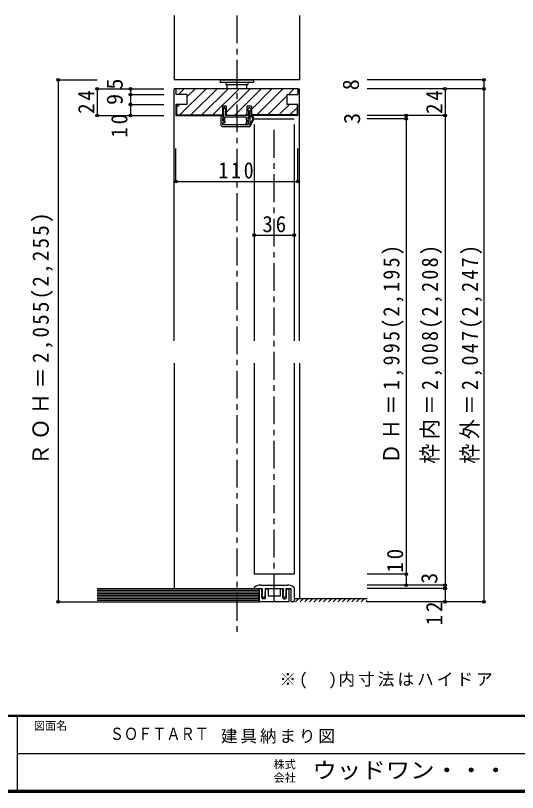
# Model space of a CAD drawing. Units: millimetres, scale not verified. Extents: x -973 to 977, y -718 to 696.
# Drawn here: x 0 to 452, y -701 to -1 of the extents above; entities that cross this region are included whole.
import ezdxf
from ezdxf.enums import TextEntityAlignment as Align

# ---------------------------------------------------------------- set-up
doc = ezdxf.new("R2010")
doc.units = ezdxf.units.MM
doc.header["$LTSCALE"] = 5
doc.header["$PDMODE"] = 32
doc.header["$PDSIZE"] = 2.5
doc.linetypes.add('CHAIN1', pattern=[8, 5, -1, 1, -1])
doc.linetypes.add('DASHED1', pattern=[1.8, 1.2, -0.6])
for name, color, linetype in [('0-1_通り芯', 4, 'CHAIN1'), ('0-3_仕上げ', 7, 'Continuous'), ('0-4_枠', 3, 'Continuous'), ('0-6_扉', 6, 'Continuous'), ('0-7_金物', 7, 'Continuous'), ('0-8_戸当', 7, 'Continuous'), ('0-A_文字', 3, 'Continuous'), ('0-B_寸法', 7, 'Continuous'), ('0-C_ハッチ', 4, 'Continuous'), ('F-0_補助線', 7, 'Continuous'), ('F-1_枠', 6, 'Continuous'), ('F-A_文字', 7, 'Continuous')]:
    doc.layers.add(name, color=color, linetype=linetype)
doc.styles.add('HGP明朝B', font='')
doc.styles.add('ＭＳ ゴシック', font='')
doc.styles.get('HGP明朝B').set_extended_font_data('HGP明朝B')
doc.styles.get('ＭＳ ゴシック').set_extended_font_data('MS Gothic')

msp = doc.modelspace()

# ---------------------------------------------------------------- linework, layer by layer
at = {"layer": '0-1_通り芯'}
for p, q in [((199.45, -1.167), (199.45, -557.408)), ((232.95, -529.167), (232.95, -99.167))]:
    msp.add_line(p, q, dxfattribs=at)
at = {"layer": '0-3_仕上げ'}
for p, q in [((142.95, -1.167), (142.95, -59.167)), ((255.95, -1.167), (255.95, -59.167)), ((255.95, -59.167), (142.95, -59.167)), ((73.539, -518.667), (219.45, -518.667)), ((73.539, -520.167), (219.45, -520.167)), ((73.539, -521.667), (219.45, -521.667)), ((73.539, -523.167), (219.45, -523.167)), ((73.539, -524.667), (219.45, -524.667)), ((73.539, -526.167), (219.45, -526.167)), ((73.539, -527.667), (219.45, -527.667)), ((250.95, -526.167), (316.896, -526.167))]:
    msp.add_line(p, q, dxfattribs=at)
at = {"layer": '0-3_仕上げ', "color": 2}
for p, q in [((73.539, -517.167), (219.45, -517.167)), ((219.45, -517.167), (219.45, -529.167)), ((73.539, -529.167), (219.45, -529.167))]:
    msp.add_line(p, q, dxfattribs=at)
at = {"layer": '0-4_枠', "color": 4}
for p, q in [((142.95, -294.167), (142.95, -67.167)), ((144.45, -67.167), (142.95, -67.167)), ((254.45, -67.167), (255.95, -67.167)), ((255.95, -294.167), (255.95, -67.167)), ((142.95, -314.167), (142.95, -517.167)), ((255.95, -314.167), (255.95, -526.167))]:
    msp.add_line(p, q, dxfattribs=at)
at = {"layer": '0-4_枠'}
for p, q in [((254.45, -67.167), (144.45, -67.167)), ((144.45, -67.167), (144.45, -72.167)), ((254.45, -67.167), (254.45, -72.167)), ((154.45, -72.167), (144.45, -72.167)), ((154.45, -72.167), (154.45, -81.167)), ((244.45, -72.167), (244.45, -81.167)), ((244.45, -72.167), (254.45, -72.167)), ((144.45, -81.167), (144.45, -91.167)), ((154.45, -81.167), (144.45, -81.167)), ((144.95, -81.167), (144.95, -90.667)), ((212.471, -82.667), (208.771, -82.667)), ((208.771, -91.167), (208.771, -82.667)), ((212.471, -82.667), (212.471, -91.167)), ((254.45, -81.167), (244.45, -81.167)), ((253.95, -90.667), (253.95, -81.167)), ((254.45, -91.167), (254.45, -81.167)), ((144.95, -90.667), (186.471, -90.667)), ((253.95, -90.667), (212.471, -90.667)), ((144.45, -91.167), (186.471, -91.167)), ((208.771, -91.167), (190.171, -91.167)), ((254.45, -91.167), (212.471, -91.167))]:
    msp.add_line(p, q, dxfattribs=at)
msp.add_lwpolyline([(190.171, -91.167), (190.171, -82.667), (186.471, -82.667), (186.471, -91.167)], dxfattribs=at)
at = {"layer": '0-6_扉'}
for p, q in [((214.95, -94.167), (250.95, -94.167)), ((214.95, -99.167), (214.95, -294.167)), ((250.95, -99.167), (250.95, -294.167)), ((214.95, -314.167), (214.95, -504.167)), ((250.95, -314.167), (250.95, -504.167)), ((250.95, -504.167), (214.95, -504.167))]:
    msp.add_line(p, q, dxfattribs=at)
at = {"layer": '0-7_金物'}
for p, q in [((184.45, -59.167), (184.45, -61.167)), ((184.45, -59.167), (214.45, -59.167)), ((184.45, -61.167), (214.45, -61.167)), ((189.45, -61.167), (189.45, -63.167)), ((209.45, -61.167), (209.45, -63.167)), ((214.45, -59.167), (214.45, -61.167)), ((189.45, -63.167), (209.45, -63.167)), ((190.45, -63.167), (190.45, -67.167)), ((208.45, -67.167), (208.45, -63.167)), ((214.95, -516.683), (214.95, -517.167)), ((214.95, -517.167), (222.3, -517.167)), ((219.45, -529.167), (219.45, -517.467)), ((220.9, -517.467), (219.45, -517.467)), ((219.55, -517.467), (219.55, -529.167)), ((220.95, -514.167), (244.95, -514.167)), ((222.3, -517.167), (222.3, -520.167)), ((224.8, -517.167), (224.8, -520.167)), ((224.8, -517.167), (241.1, -517.167)), ((226.2, -517.467), (227.55, -517.467)), ((227.55, -517.467), (227.55, -524.167)), ((239.7, -517.467), (238.35, -517.467)), ((238.35, -517.467), (238.35, -524.167)), ((241.1, -517.167), (241.1, -520.167)), ((243.6, -517.167), (243.6, -520.167)), ((243.6, -517.167), (247.95, -517.167)), ((245, -517.467), (246.45, -517.467)), ((246.35, -517.467), (246.35, -529.167)), ((246.45, -529.167), (246.45, -517.467)), ((247.95, -517.167), (247.95, -528.867)), ((250.95, -516.683), (250.95, -528.867)), ((221.9, -519.717), (221.9, -518.467)), ((221.9, -519.717), (222.108, -520.062)), ((221.9, -520.717), (222.108, -520.371)), ((221.9, -525.467), (221.9, -520.717)), ((222.093, -520.512), (222.3, -520.167)), ((222.093, -520.821), (222.3, -521.167)), ((222.093, -522.012), (222.3, -521.667)), ((222.093, -522.321), (222.3, -522.667)), ((222.093, -523.512), (222.3, -523.167)), ((223.184, -525.007), (222.13, -523.871)), ((222.3, -521.167), (222.3, -521.667)), ((222.3, -522.667), (222.3, -523.167)), ((224.97, -523.871), (223.917, -525.007)), ((225.008, -520.512), (224.8, -520.167)), ((225.008, -520.821), (224.8, -521.167)), ((224.8, -521.167), (224.8, -521.667)), ((225.008, -522.012), (224.8, -521.667)), ((225.008, -522.321), (224.8, -522.667)), ((224.8, -522.667), (224.8, -523.167)), ((225.008, -523.512), (224.8, -523.167)), ((225.2, -519.717), (224.993, -520.062)), ((225.2, -520.717), (224.993, -520.371)), ((225.2, -519.717), (225.2, -518.467)), ((225.2, -525.467), (225.2, -520.717)), ((232.45, -524.167), (227.55, -524.167)), ((232.95, -524.667), (232.45, -524.167)), ((232.95, -524.667), (233.45, -524.167)), ((238.35, -524.167), (233.45, -524.167)), ((240.7, -519.717), (240.7, -518.467)), ((240.7, -519.717), (240.908, -520.062)), ((240.7, -520.717), (240.908, -520.371)), ((240.7, -525.467), (240.7, -520.717)), ((240.893, -520.512), (241.1, -520.167)), ((240.893, -520.821), (241.1, -521.167)), ((240.893, -522.012), (241.1, -521.667)), ((240.893, -522.321), (241.1, -522.667)), ((240.893, -523.512), (241.1, -523.167)), ((241.984, -525.007), (240.93, -523.871)), ((241.1, -521.167), (241.1, -521.667)), ((241.1, -522.667), (241.1, -523.167)), ((243.77, -523.871), (242.717, -525.007)), ((243.808, -520.512), (243.6, -520.167)), ((243.808, -520.821), (243.6, -521.167)), ((243.6, -521.167), (243.6, -521.667)), ((243.808, -522.012), (243.6, -521.667)), ((243.808, -522.321), (243.6, -522.667)), ((243.6, -522.667), (243.6, -523.167)), ((243.808, -523.512), (243.6, -523.167)), ((244, -519.717), (243.793, -520.062)), ((244, -520.717), (243.793, -520.371)), ((244, -519.717), (244, -518.467)), ((244, -525.467), (244, -520.717)), ((246.45, -529.167), (219.45, -529.167)), ((224.2, -526.467), (222.9, -526.467)), ((241.7, -526.467), (243, -526.467)), ((247.95, -528.867), (250.95, -528.867))]:
    msp.add_line(p, q, dxfattribs=at)
for centre, radius, start, end in [((215.95, -516.683), 1, 123.74899, 180), ((220.95, -524.167), 10, 90, 123.74899), ((220.9, -518.467), 1, 0, 90), ((226.2, -518.467), 1, 90, 180), ((239.7, -518.467), 1, 0, 90), ((245, -518.467), 1, 90, 180), ((244.95, -524.167), 10, 56.25101, 90), ((249.95, -516.683), 1, 0, 56.25101), ((222.35, -520.667), 0.3, 149.05366, 210.94634), ((222.35, -522.167), 0.3, 149.05366, 210.94634), ((222.35, -523.667), 0.3, 149.05366, 222.83826), ((221.85, -520.217), 0.3, 329.05368, 30.94635), ((225.25, -520.217), 0.3, 149.05365, 210.94632), ((224.75, -523.667), 0.3, 317.16174, 30.94634), ((224.75, -520.667), 0.3, 329.05366, 30.94634), ((224.75, -522.167), 0.3, 329.05366, 30.94634), ((241.15, -520.667), 0.3, 149.05366, 210.94634), ((241.15, -522.167), 0.3, 149.05366, 210.94634), ((241.15, -523.667), 0.3, 149.05366, 222.83826), ((240.65, -520.217), 0.3, 329.05368, 30.94635), ((244.05, -520.217), 0.3, 149.05365, 210.94632), ((243.55, -523.667), 0.3, 317.16174, 30.94634), ((243.55, -520.667), 0.3, 329.05366, 30.94634), ((243.55, -522.167), 0.3, 329.05366, 30.94634), ((222.9, -525.467), 1, 180, 270), ((223.55, -524.667), 0.5, 222.83826, 317.16174), ((224.2, -525.467), 1, 270, 0), ((241.7, -525.467), 1, 180, 270), ((242.35, -524.667), 0.5, 222.83826, 317.16174), ((243, -525.467), 1, 270, 0)]:
    msp.add_arc(centre, radius, start, end, dxfattribs=at)
at = {"layer": '0-8_戸当'}
for p, q in [((209.071, -86.667), (210.571, -83.667)), ((210.571, -83.667), (212.471, -86.667)), ((187.621, -86.667), (186.471, -86.667)), ((187.621, -91.167), (187.621, -86.667)), ((209.071, -86.667), (209.821, -86.667)), ((209.821, -86.667), (209.821, -91.167)), ((211.321, -91.867), (211.321, -86.667)), ((211.321, -86.667), (212.471, -86.667)), ((185.321, -100.167), (185.321, -91.467)), ((185.846, -91.268), (187.296, -93.168)), ((187.071, -93.667), (186.821, -93.667)), ((186.834, -94.053), (187.307, -95.771)), ((187.121, -93.667), (187.371, -93.667)), ((188.123, -94.501), (188.435, -95.362)), ((188.571, -93.167), (188.571, -93.667)), ((207.321, -92.667), (189.071, -92.667)), ((209.821, -91.167), (189.121, -91.167)), ((208.371, -96.135), (207.553, -98.758)), ((207.821, -93.167), (207.821, -95.127)), ((209.667, -96.684), (208.889, -99.175)), ((209.221, -92.667), (209.221, -95.004)), ((210.321, -92.667), (209.221, -92.667)), ((210.621, -93.667), (209.369, -94.87)), ((209.772, -95.667), (209.821, -95.667)), ((209.821, -99.667), (209.821, -95.667)), ((210.321, -91.867), (210.321, -92.667)), ((211.321, -91.867), (210.321, -91.867)), ((212.821, -92.567), (210.321, -92.567)), ((211.321, -93.667), (210.621, -93.667)), ((212.821, -91.867), (211.321, -91.867)), ((211.321, -100.667), (211.321, -93.667)), ((213.805, -94.158), (211.321, -99.106)), ((214.431, -94.472), (211.321, -100.667)), ((186.321, -101.167), (210.821, -101.167)), ((209.821, -99.667), (186.821, -99.667))]:
    msp.add_line(p, q, dxfattribs=at)
for points in [[(189.871, -86.667), (188.371, -83.667), (186.471, -86.667)], [(189.871, -86.667), (189.121, -86.667), (189.121, -91.167)], [(186.821, -99.667), (186.821, -97.567), (188.821, -97.567), (188.821, -96.367), (186.821, -96.367), (186.821, -93.667)], [(187.621, -91.167), (187.371, -91.167), (187.371, -93.667)]]:
    msp.add_lwpolyline(points, dxfattribs=at)
for centre, radius, start, end in [((185.621, -91.467), 0.3, 41.34778, 180), ((187.121, -93.967), 0.3, 90, 196.79003), ((187.071, -93.367), 0.3, 270, 41.34778), ((187.871, -95.567), 0.6, 196.79003, 270), ((187.871, -95.567), 0.6, 270, 23.33765), ((187.571, -93.667), 1, 303.47738, 0), ((189.071, -93.167), 0.5, 90, 180), ((207.321, -93.167), 0.5, 0, 90), ((209.021, -95.127), 1.2, 180, 237.21126), ((210.021, -95.004), 0.8, 180, 221.40962), ((209.772, -95.167), 0.5, 143.61521, 270), ((208.521, -96.327), 1.2, 342.67017, 41.40962), ((212.821, -93.667), 1.8, 333.42485, 90), ((212.821, -93.667), 1.1, 333.42485, 90), ((186.321, -100.167), 1, 180, 270), ((208.221, -98.967), 0.7, 162.67017, 342.67017), ((210.821, -100.667), 0.5, 270, 0)]:
    msp.add_arc(centre, radius, start, end, dxfattribs=at)
at = {"layer": '0-B_寸法', "color": 4}
for p, q in [((38.539, -59.167), (73.539, -59.167)), ((38.539, -59.167), (38.539, -529.167)), ((421.896, -59.167), (316.896, -59.167)), ((421.896, -59.167), (421.896, -529.167)), ((73.539, -67.167), (133.539, -67.167)), ((73.539, -67.167), (73.539, -91.167)), ((103.539, -67.167), (103.539, -91.167)), ((421.896, -67.167), (316.896, -67.167)), ((386.896, -67.167), (386.896, -529.167)), ((103.539, -72.167), (133.539, -72.167)), ((103.539, -81.167), (133.539, -81.167)), ((73.539, -91.167), (133.539, -91.167)), ((386.896, -91.167), (316.896, -91.167)), ((351.896, -94.167), (316.896, -94.167)), ((351.896, -91.167), (351.896, -514.167)), ((144.45, -150.6), (144.45, -120.834)), ((254.45, -150.6), (254.45, -120.834)), ((144.45, -150.6), (254.45, -150.6)), ((214.95, -198.978), (250.95, -198.978)), ((351.896, -504.167), (316.896, -504.167)), ((386.896, -514.167), (316.896, -514.167)), ((386.896, -517.167), (316.896, -517.167)), ((38.539, -529.167), (73.539, -529.167)), ((421.896, -529.167), (316.896, -529.167))]:
    msp.add_line(p, q, dxfattribs=at)
at = {"layer": '0-B_寸法'}
for p in [(38.539, -59.167), (421.896, -59.167), (73.539, -67.167), (103.539, -67.167), (386.896, -67.167), (421.896, -67.167), (103.539, -72.167), (103.539, -81.167), (73.539, -91.167), (103.539, -91.167), (351.896, -91.167), (386.896, -91.167), (351.896, -94.167), (144.45, -150.6), (254.45, -150.6), (214.95, -198.978), (250.95, -198.978), (351.896, -504.167), (351.896, -514.167), (386.896, -514.167), (386.896, -517.167), (38.539, -529.167), (386.896, -529.167), (421.896, -529.167)]:
    msp.add_point(p, dxfattribs=at)
at = {"layer": '0-C_ハッチ', "linetype": 'DASHED1'}
msp.add_line((254.982, -59.167), (255.95, -58.198), dxfattribs=at)
at = {"layer": '0-C_ハッチ'}
for p, q in [((146.864, -72.167), (151.864, -67.167)), ((148.163, -90.667), (171.663, -67.167)), ((154.45, -74.48), (161.764, -67.167)), ((158.063, -90.667), (181.563, -67.167)), ((167.962, -90.667), (191.462, -67.167)), ((177.862, -90.667), (201.362, -67.167)), ((190.171, -88.257), (211.261, -67.167)), ((197.161, -91.167), (221.161, -67.167)), ((212.471, -85.756), (231.06, -67.167)), ((217.46, -90.667), (240.96, -67.167)), ((245.859, -72.167), (250.859, -67.167)), ((227.359, -90.667), (244.45, -73.575)), ((144.95, -83.98), (147.764, -81.167)), ((237.259, -90.667), (246.759, -81.167)), ((247.158, -90.667), (253.95, -83.875)), ((207.06, -91.167), (208.771, -89.456)), ((252.119, -529.167), (255.119, -526.167)), ((256.361, -529.167), (259.361, -526.167)), ((260.604, -529.167), (263.604, -526.167)), ((264.847, -529.167), (267.847, -526.167)), ((269.089, -529.167), (272.089, -526.167)), ((273.332, -529.167), (276.332, -526.167)), ((277.575, -529.167), (280.575, -526.167)), ((281.817, -529.167), (284.817, -526.167)), ((286.06, -529.167), (289.06, -526.167)), ((290.302, -529.167), (293.302, -526.167)), ((294.545, -529.167), (297.545, -526.167)), ((298.788, -529.167), (301.788, -526.167)), ((303.03, -529.167), (306.03, -526.167)), ((307.273, -529.167), (310.273, -526.167)), ((311.516, -529.167), (314.516, -526.167)), ((315.758, -529.167), (316.896, -528.029))]:
    msp.add_line(p, q, dxfattribs=at)
at = {"layer": 'F-1_枠'}
for p, q in [((976.653, -631.667), (-973.347, -631.667)), ((976.653, -632.5), (-973.347, -632.5)), ((1.653, -632.5), (1.653, -699.167)), ((1.653, -665.833), (974.986, -665.834)), ((976.653, -699.167), (-973.347, -699.167)), ((976.653, -700), (-973.347, -700)), ((976.653, -700.833), (-973.347, -700.833))]:
    msp.add_line(p, q, dxfattribs=at)

# ---------------------------------------------------------------- texts
at = {"layer": '0-A_文字', "color": 7, "insert": (237.835, -607.296), "char_height": 11, "attachment_point": 7, "style": 'ＭＳ ゴシック'}
msp.add_mtext('\\T1.18;※(\u3000)内寸法はハイドア', dxfattribs=at)
at = {"layer": '0-B_寸法', "style": 'ＭＳ ゴシック'}
for s, p in [('5', (101.039, -67.87)), ('8', (313.732, -68.47)), ('9', (101.039, -81.667)), ('3', (314.79, -98.805)), ('3', (384.396, -512.917))]:
    msp.add_text(s, height=14.66, rotation=90, dxfattribs=at).set_placement(p, align=Align.BOTTOM_LEFT)
at = {"layer": '0-B_寸法', "char_height": 14.66, "attachment_point": 7, "rotation": 90, "style": 'ＭＳ ゴシック'}
for s, insert in [('\\T1.27;\\W0.95;24', (71.039, -89.792)), ('\\T1.27;\\W0.95;24', (384.396, -89.792)), ('\\T1.27;\\W0.95;10', (101.039, -111.252)), ('\\T1.21;\\W0.95;ＲＯＨ＝2,055(2,255)', (33.898, -406.042)), ('\\T1.23;\\W0.9;ＤＨ＝1,995(2,195)', (349.716, -404.792)), ('\\T1.23;\\W0.9;枠内＝2,008(2,208)', (384.396, -404.792)), ('\\T1.23;\\W0.9;枠外＝2,047(2,247)', (420.41, -404.792)), ('\\T1.27;\\W0.95;10', (349.396, -502.917)), ('\\T1.27;\\W0.95;12', (384.396, -550.417))]:
    msp.add_mtext(s, dxfattribs=dict(at, insert=insert))
at = {"layer": '0-B_寸法', "char_height": 14.66, "attachment_point": 7, "style": 'ＭＳ ゴシック'}
for s, insert in [('\\T1.27;\\W0.9;110', (182.789, -148.1)), ('\\T1.27;\\W0.95;36', (222.325, -196.478))]:
    msp.add_mtext(s, dxfattribs=dict(at, insert=insert))
at = {"layer": 'F-0_補助線', "style": 'HGP明朝B', "width": 0.85}
msp.add_text('ＳＯＦＴＡＲＴ', height=11, dxfattribs=at).set_placement((84.986, -656.798), align=Align.BOTTOM_LEFT)
at = {"layer": 'F-0_補助線', "insert": (185.035, -656.798), "char_height": 11, "attachment_point": 7, "style": 'ＭＳ ゴシック'}
msp.add_mtext('\\T1.17;建具納まり図', dxfattribs=at)
at = {"layer": 'F-A_文字', "style": 'ＭＳ ゴシック'}
for s, p in [('図面名', (16.653, -646.667)), ('株式', (232.486, -681.5)), ('会社', (232.486, -693.5))]:
    msp.add_text(s, height=7.331, dxfattribs=at).set_placement(p, align=Align.BOTTOM_LEFT)
at = {"layer": 'F-A_文字', "style": 'ＭＳ ゴシック', "width": 1.1}
msp.add_text('ウッドワン・・・', height=14.66, dxfattribs=at).set_placement((267.486, -692.5), align=Align.BOTTOM_LEFT)

doc.saveas('drawing.dxf')
